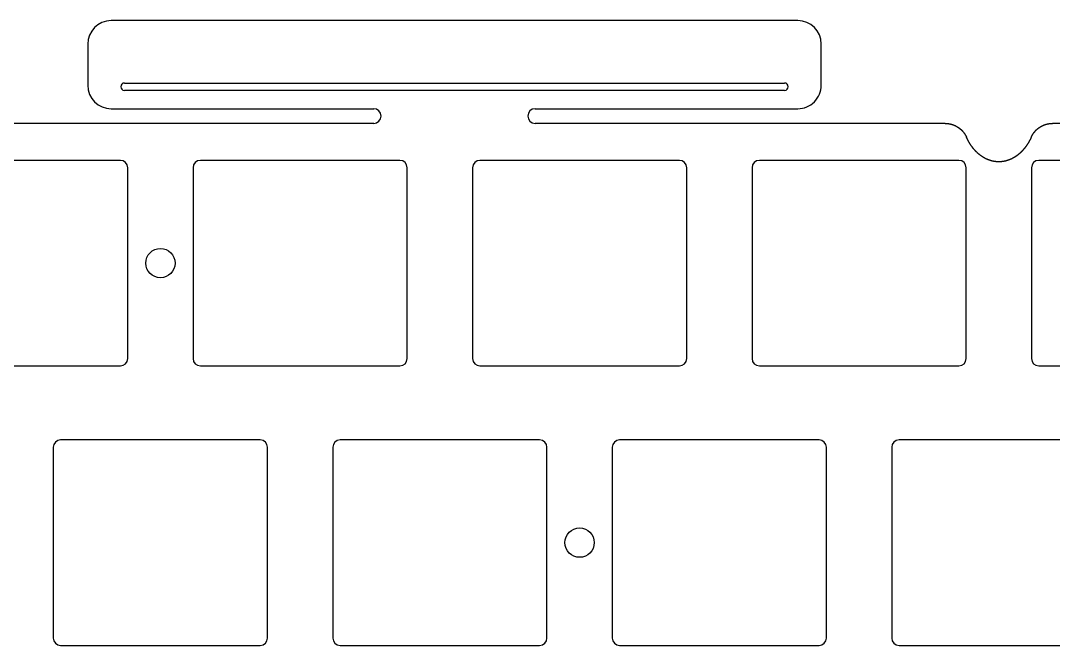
# Model space of a CAD drawing. Header units: millimetres. Extents: x -10 to 276, y -93 to 17.
# Drawn here: x 133.3 to 203.7, y -26.1 to 16.5 of the extents above; entities that cross this region are included whole.
import ezdxf

# ---------------------------------------------------------------- set-up
doc = ezdxf.new("R2010")
doc.units = ezdxf.units.MM
doc.layers.add('BLACK', color=7, linetype='CONTINUOUS')

msp = doc.modelspace()

# ---------------------------------------------------------------- linework, layer by layer
at = {"layer": 'BLACK', "linetype": 'Continuous'}
for p, q in [((186.3201, 16.525), (139.512303, 16.525)), ((137.920082, 14.925), (137.920082, 12.125)), ((187.920082, 12.125), (187.920082, 14.932589)), ((140.4201, 12.275), (185.4201, 12.275)), ((185.4201, 11.775), (140.4201, 11.775)), ((139.5201, 10.525), (157.4201, 10.525)), ((168.4201, 10.525), (186.320082, 10.525)), ((157.4201, 9.525), (109.2799, 9.525)), ((196.359025, 9.525), (168.4201, 9.525)), ((196.359025, 9.525), (196.370337, 9.52496)), ((196.370337, 9.52496), (196.381648, 9.52484)), ((196.381648, 9.52484), (196.392958, 9.52464)), ((196.392958, 9.52464), (196.404266, 9.52436)), ((196.404266, 9.52436), (196.415572, 9.524)), ((196.415572, 9.524), (196.426876, 9.523561)), ((196.426876, 9.523561), (196.438176, 9.523041)), ((196.438176, 9.523041), (196.449472, 9.522441)), ((196.449472, 9.522441), (196.460763, 9.521762)), ((196.460763, 9.521762), (196.47205, 9.521003)), ((196.47205, 9.521003), (196.483331, 9.520164)), ((196.483331, 9.520164), (196.494606, 9.519245)), ((196.494606, 9.519245), (196.505874, 9.518247)), ((196.505874, 9.518247), (196.517135, 9.517168)), ((196.517135, 9.517168), (196.528389, 9.516011)), ((196.528389, 9.516011), (196.539634, 9.514773)), ((196.539634, 9.514773), (196.55087, 9.513457)), ((196.55087, 9.513457), (196.562096, 9.51206)), ((196.562096, 9.51206), (196.573313, 9.510585)), ((196.573313, 9.510585), (196.584519, 9.50903)), ((196.584519, 9.50903), (196.595714, 9.507396)), ((196.595714, 9.507396), (196.606897, 9.505683)), ((196.606897, 9.505683), (196.618067, 9.503891)), ((196.618067, 9.503891), (196.629225, 9.502019)), ((196.629225, 9.502019), (196.64037, 9.500069)), ((196.64037, 9.500069), (196.6515, 9.49804)), ((196.6515, 9.49804), (196.662616, 9.495933)), ((196.662616, 9.495933), (196.673717, 9.493747)), ((196.673717, 9.493747), (196.679262, 9.492625)), ((196.679262, 9.492625), (196.684802, 9.491482)), ((196.684802, 9.491482), (196.690339, 9.490321)), ((196.690339, 9.490321), (196.695871, 9.48914)), ((196.695871, 9.48914), (196.701399, 9.487939)), ((196.701399, 9.487939), (196.706923, 9.486719)), ((196.706923, 9.486719), (196.712443, 9.485479)), ((196.712443, 9.485479), (196.717958, 9.484219)), ((196.717958, 9.484219), (196.723469, 9.482941)), ((196.723469, 9.482941), (196.728975, 9.481642)), ((196.728975, 9.481642), (196.734477, 9.480325)), ((196.734477, 9.480325), (196.739974, 9.478987)), ((196.739974, 9.478987), (196.745466, 9.477631)), ((196.745466, 9.477631), (196.750953, 9.476255)), ((196.750953, 9.476255), (196.756435, 9.474859)), ((196.756435, 9.474859), (196.761913, 9.473444)), ((196.761913, 9.473444), (196.767385, 9.47201)), ((196.767385, 9.47201), (196.772853, 9.470557)), ((196.772853, 9.470557), (196.778315, 9.469084)), ((196.778315, 9.469084), (196.783772, 9.467592)), ((196.783772, 9.467592), (196.789223, 9.46608)), ((196.789223, 9.46608), (196.79467, 9.46455)), ((196.79467, 9.46455), (196.80011, 9.463)), ((196.80011, 9.463), (196.805546, 9.461431)), ((196.805546, 9.461431), (196.810975, 9.459842)), ((196.810975, 9.459842), (196.816399, 9.458235)), ((196.816399, 9.458235), (196.821818, 9.456608)), ((196.821818, 9.456608), (196.82723, 9.454962)), ((196.82723, 9.454962), (196.832637, 9.453297)), ((196.832637, 9.453297), (196.838038, 9.451613)), ((196.838038, 9.451613), (196.843432, 9.44991)), ((196.843432, 9.44991), (196.848821, 9.448187)), ((196.848821, 9.448187), (196.854204, 9.446446)), ((196.854204, 9.446446), (196.859581, 9.444686)), ((196.859581, 9.444686), (196.86495, 9.442906)), ((196.86495, 9.442906), (196.870315, 9.441108)), ((196.870315, 9.441108), (196.875672, 9.439291)), ((196.875672, 9.439291), (196.881023, 9.437454)), ((196.881023, 9.437454), (196.886367, 9.435599)), ((196.886367, 9.435599), (196.891706, 9.433725)), ((196.891706, 9.433725), (196.897037, 9.431832)), ((196.897037, 9.431832), (196.902362, 9.42992)), ((196.902362, 9.42992), (196.907679, 9.42799)), ((196.907679, 9.42799), (196.912991, 9.42604)), ((196.912991, 9.42604), (196.918294, 9.424072)), ((196.918294, 9.424072), (196.923592, 9.422085)), ((196.923592, 9.422085), (196.928881, 9.42008)), ((196.928881, 9.42008), (196.934165, 9.418055)), ((196.934165, 9.418055), (196.93944, 9.416013)), ((196.93944, 9.416013), (196.944709, 9.413951)), ((196.944709, 9.413951), (196.94997, 9.411871)), ((196.94997, 9.411871), (196.955224, 9.409772)), ((196.955224, 9.409772), (196.960471, 9.407654)), ((196.960471, 9.407654), (196.96571, 9.405518)), ((196.96571, 9.405518), (196.966466, 9.405208)), ((196.966466, 9.405208), (196.976916, 9.400876)), ((196.976916, 9.400876), (196.987334, 9.396471)), ((196.987334, 9.396471), (196.997722, 9.391992)), ((196.997722, 9.391992), (197.008077, 9.38744)), ((197.008077, 9.38744), (197.0184, 9.382815)), ((197.0184, 9.382815), (197.02869, 9.378117)), ((197.02869, 9.378117), (197.038947, 9.373346)), ((197.038947, 9.373346), (197.04917, 9.368503)), ((197.04917, 9.368503), (197.059358, 9.363587)), ((197.059358, 9.363587), (197.069511, 9.3586)), ((197.069511, 9.3586), (197.079629, 9.353541)), ((197.079629, 9.353541), (197.089711, 9.34841)), ((197.089711, 9.34841), (197.099757, 9.343209)), ((197.099757, 9.343209), (197.109766, 9.337936)), ((197.109766, 9.337936), (197.119737, 9.332592)), ((197.119737, 9.332592), (197.12967, 9.327179)), ((197.12967, 9.327179), (197.139565, 9.321695)), ((197.139565, 9.321695), (197.149421, 9.316141)), ((197.149421, 9.316141), (197.159238, 9.310517)), ((197.159238, 9.310517), (197.169014, 9.304824)), ((197.169014, 9.304824), (197.178751, 9.299063)), ((197.178751, 9.299063), (197.188446, 9.293232)), ((197.188446, 9.293232), (197.1981, 9.287333)), ((197.1981, 9.287333), (197.207712, 9.281366)), ((197.207712, 9.281366), (197.217282, 9.275331)), ((197.217282, 9.275331), (197.226809, 9.269228)), ((197.226809, 9.269228), (197.236292, 9.263058)), ((197.236292, 9.263058), (197.245732, 9.256821)), ((197.245732, 9.256821), (197.250436, 9.253678)), ((197.250436, 9.253678), (197.255128, 9.250518)), ((197.255128, 9.250518), (197.259809, 9.247341)), ((197.259809, 9.247341), (197.264479, 9.244148)), ((197.264479, 9.244148), (197.269137, 9.240939)), ((197.269137, 9.240939), (197.273784, 9.237712)), ((197.273784, 9.237712), (197.27842, 9.23447)), ((197.27842, 9.23447), (197.283044, 9.231211)), ((197.283044, 9.231211), (197.287656, 9.227936)), ((197.287656, 9.227936), (197.292258, 9.224644)), ((197.292258, 9.224644), (197.296847, 9.221337)), ((197.296847, 9.221337), (197.301425, 9.218012)), ((197.301425, 9.218012), (197.30599, 9.214672)), ((197.30599, 9.214672), (197.310545, 9.211316)), ((197.310545, 9.211316), (197.315087, 9.207944)), ((197.315087, 9.207944), (197.319617, 9.204555)), ((197.319617, 9.204555), (197.324135, 9.201151)), ((197.324135, 9.201151), (197.328641, 9.19773)), ((197.328641, 9.19773), (197.333135, 9.194294)), ((197.333135, 9.194294), (197.337617, 9.190842)), ((197.337617, 9.190842), (197.342087, 9.187374)), ((197.342087, 9.187374), (197.346544, 9.18389)), ((197.346544, 9.18389), (197.350989, 9.180391)), ((197.350989, 9.180391), (197.355422, 9.176876)), ((197.355422, 9.176876), (197.359842, 9.173345)), ((197.359842, 9.173345), (197.36425, 9.169798)), ((197.36425, 9.169798), (197.368645, 9.166236)), ((197.368645, 9.166236), (197.373027, 9.162659)), ((197.373027, 9.162659), (197.377397, 9.159066)), ((197.377397, 9.159066), (197.381754, 9.155457)), ((197.381754, 9.155457), (197.386098, 9.151833)), ((197.386098, 9.151833), (197.39043, 9.148194)), ((202.659776, 9.148368), (202.668451, 9.155628)), ((202.668451, 9.155628), (202.677178, 9.162827)), ((202.677178, 9.162827), (202.685955, 9.169963)), ((202.685955, 9.169963), (202.694782, 9.177038)), ((202.694782, 9.177038), (202.703659, 9.18405)), ((202.703659, 9.18405), (202.712586, 9.190999)), ((202.712586, 9.190999), (202.721561, 9.197885)), ((202.721561, 9.197885), (202.730585, 9.204707)), ((202.730585, 9.204707), (202.739658, 9.211466)), ((202.739658, 9.211466), (202.748778, 9.21816)), ((202.748778, 9.21816), (202.757945, 9.22479)), ((202.757945, 9.22479), (202.767159, 9.231354)), ((202.767159, 9.231354), (202.776419, 9.237854)), ((202.776419, 9.237854), (202.785725, 9.244288)), ((202.785725, 9.244288), (202.795076, 9.250656)), ((202.795076, 9.250656), (202.804472, 9.256957)), ((202.804472, 9.256957), (202.813913, 9.263193)), ((202.813913, 9.263193), (202.823397, 9.269361)), ((202.823397, 9.269361), (202.832925, 9.275462)), ((202.832925, 9.275462), (202.842496, 9.281496)), ((202.842496, 9.281496), (202.847297, 9.284487)), ((202.847297, 9.284487), (202.852109, 9.287462)), ((202.852109, 9.287462), (202.856932, 9.290419)), ((202.856932, 9.290419), (202.861765, 9.29336)), ((202.861765, 9.29336), (202.866608, 9.296283)), ((202.866608, 9.296283), (202.871462, 9.299189)), ((202.871462, 9.299189), (202.876325, 9.302078)), ((202.876325, 9.302078), (202.881199, 9.30495)), ((202.881199, 9.30495), (202.886084, 9.307804)), ((202.886084, 9.307804), (202.890978, 9.310642)), ((202.890978, 9.310642), (202.895882, 9.313461)), ((202.895882, 9.313461), (202.900796, 9.316264)), ((202.900796, 9.316264), (202.90572, 9.319049)), ((202.90572, 9.319049), (202.910654, 9.321817)), ((202.910654, 9.321817), (202.915598, 9.324567)), ((202.915598, 9.324567), (202.920551, 9.3273)), ((202.920551, 9.3273), (202.925514, 9.330015)), ((202.925514, 9.330015), (202.930487, 9.332713)), ((202.930487, 9.332713), (202.935469, 9.335393)), ((202.935469, 9.335393), (202.940461, 9.338056)), ((202.940461, 9.338056), (202.945461, 9.3407)), ((202.945461, 9.3407), (202.950472, 9.343328)), ((202.950472, 9.343328), (202.955491, 9.345937)), ((202.955491, 9.345937), (202.96052, 9.348529)), ((202.96052, 9.348529), (202.965558, 9.351102)), ((202.965558, 9.351102), (202.970605, 9.353659)), ((202.970605, 9.353659), (202.97566, 9.356197)), ((202.97566, 9.356197), (202.980726, 9.358717)), ((202.980726, 9.358717), (202.985799, 9.361219)), ((202.985799, 9.361219), (202.990882, 9.363704)), ((202.990882, 9.363704), (202.995973, 9.36617)), ((202.995973, 9.36617), (203.001073, 9.368619)), ((203.001073, 9.368619), (203.006182, 9.371049)), ((203.006182, 9.371049), (203.011299, 9.373461)), ((203.011299, 9.373461), (203.016425, 9.375855)), ((203.016425, 9.375855), (203.021559, 9.378231)), ((203.021559, 9.378231), (203.026702, 9.380589)), ((203.026702, 9.380589), (203.031853, 9.382929)), ((203.031853, 9.382929), (203.037012, 9.38525)), ((203.037012, 9.38525), (203.042179, 9.387554)), ((203.042179, 9.387554), (203.047354, 9.389838)), ((203.047354, 9.389838), (203.052538, 9.392105)), ((203.052538, 9.392105), (203.057729, 9.394353)), ((203.057729, 9.394353), (203.062929, 9.396583)), ((203.062929, 9.396583), (203.068136, 9.398795)), ((203.068136, 9.398795), (203.073352, 9.400988)), ((203.073352, 9.400988), (203.078574, 9.403162)), ((203.078574, 9.403162), (203.083805, 9.405319)), ((203.083805, 9.405319), (203.089043, 9.407456)), ((203.089043, 9.407456), (203.094289, 9.409576)), ((203.094289, 9.409576), (203.099542, 9.411676)), ((203.099542, 9.411676), (203.104803, 9.413758)), ((203.104803, 9.413758), (203.11007, 9.415822)), ((203.11007, 9.415822), (203.115346, 9.417866)), ((203.115346, 9.417866), (203.116108, 9.41816)), ((203.116108, 9.41816), (203.126679, 9.422187)), ((203.126679, 9.422187), (203.137278, 9.426139)), ((203.137278, 9.426139), (203.147904, 9.430016)), ((203.147904, 9.430016), (203.158558, 9.433818)), ((203.158558, 9.433818), (203.169239, 9.437544)), ((203.169239, 9.437544), (203.179945, 9.441195)), ((203.179945, 9.441195), (203.190678, 9.44477)), ((203.190678, 9.44477), (203.201435, 9.448269)), ((203.201435, 9.448269), (203.212217, 9.451692)), ((203.212217, 9.451692), (203.223023, 9.455039)), ((203.223023, 9.455039), (203.233852, 9.458309)), ((203.233852, 9.458309), (203.244704, 9.461503)), ((203.244704, 9.461503), (203.255579, 9.46462)), ((203.255579, 9.46462), (203.266476, 9.46766)), ((203.266476, 9.46766), (203.277394, 9.470623)), ((203.277394, 9.470623), (203.288332, 9.473508)), ((203.288332, 9.473508), (203.299291, 9.476316)), ((203.299291, 9.476316), (203.31027, 9.479047)), ((203.31027, 9.479047), (203.321268, 9.4817)), ((203.321268, 9.4817), (203.332284, 9.484275)), ((203.332284, 9.484275), (203.343318, 9.486773)), ((203.343318, 9.486773), (203.35437, 9.489192)), ((203.35437, 9.489192), (203.365439, 9.491533)), ((203.365439, 9.491533), (203.376524, 9.493795)), ((203.376524, 9.493795), (203.387625, 9.49598)), ((203.387625, 9.49598), (203.398741, 9.498085)), ((203.398741, 9.498085), (203.404305, 9.499109)), ((203.404305, 9.499109), (203.409872, 9.500113)), ((203.409872, 9.500113), (203.415443, 9.501097)), ((203.415443, 9.501097), (203.421017, 9.502061)), ((203.421017, 9.502061), (203.426595, 9.503006)), ((203.426595, 9.503006), (203.432176, 9.503931)), ((203.432176, 9.503931), (203.43776, 9.504836)), ((203.43776, 9.504836), (203.443347, 9.505721)), ((203.443347, 9.505721), (203.448938, 9.506587)), ((203.448938, 9.506587), (203.454531, 9.507433)), ((203.454531, 9.507433), (203.460128, 9.508259)), ((203.460128, 9.508259), (203.465727, 9.509065)), ((203.465727, 9.509065), (203.471329, 9.509852)), ((203.471329, 9.509852), (203.476934, 9.510618)), ((203.476934, 9.510618), (203.482542, 9.511365)), ((203.482542, 9.511365), (203.488152, 9.512092)), ((203.488152, 9.512092), (203.493765, 9.512799)), ((203.493765, 9.512799), (203.49938, 9.513487)), ((203.49938, 9.513487), (203.504998, 9.514154)), ((203.504998, 9.514154), (203.510618, 9.514802)), ((203.510618, 9.514802), (203.51624, 9.51543)), ((203.51624, 9.51543), (203.521865, 9.516038)), ((203.521865, 9.516038), (203.527491, 9.516626)), ((203.527491, 9.516626), (203.53312, 9.517194)), ((203.53312, 9.517194), (203.538751, 9.517742)), ((203.538751, 9.517742), (203.544383, 9.51827)), ((203.544383, 9.51827), (203.550018, 9.518779)), ((203.550018, 9.518779), (203.555654, 9.519267)), ((203.555654, 9.519267), (203.561292, 9.519736)), ((203.561292, 9.519736), (203.566931, 9.520184)), ((203.566931, 9.520184), (203.572572, 9.520613)), ((203.572572, 9.520613), (203.578215, 9.521022)), ((203.578215, 9.521022), (203.583859, 9.52141)), ((203.583859, 9.52141), (203.589504, 9.521779)), ((203.589504, 9.521779), (203.59515, 9.522128)), ((203.59515, 9.522128), (203.600798, 9.522457)), ((203.600798, 9.522457), (203.606447, 9.522766)), ((203.606447, 9.522766), (203.612097, 9.523055)), ((203.612097, 9.523055), (203.617748, 9.523323)), ((203.617748, 9.523323), (203.6234, 9.523572)), ((203.6234, 9.523572), (203.629053, 9.523801)), ((203.629053, 9.523801), (203.634707, 9.52401)), ((203.634707, 9.52401), (203.640361, 9.524199)), ((203.640361, 9.524199), (203.646016, 9.524368)), ((203.646016, 9.524368), (203.651671, 9.524517)), ((203.651671, 9.524517), (203.657328, 9.524646)), ((203.657328, 9.524646), (203.662984, 9.524755)), ((203.662984, 9.524755), (203.668641, 9.524844)), ((203.668641, 9.524844), (203.674298, 9.524913)), ((203.674298, 9.524913), (203.679956, 9.524962)), ((203.679956, 9.524962), (203.690975, 9.525)), ((231.6299, 9.525), (203.690975, 9.525)), ((197.39043, 9.148194), (197.394748, 9.14454)), ((197.394748, 9.14454), (197.399054, 9.14087)), ((197.399054, 9.14087), (197.403346, 9.137185)), ((197.403346, 9.137185), (197.407626, 9.133485)), ((197.407626, 9.133485), (197.411892, 9.12977)), ((197.411892, 9.12977), (197.416146, 9.126039)), ((197.416146, 9.126039), (197.420386, 9.122294)), ((197.420386, 9.122294), (197.424613, 9.118534)), ((197.424613, 9.118534), (197.428826, 9.114759)), ((197.428826, 9.114759), (197.433026, 9.110968)), ((197.433026, 9.110968), (197.437213, 9.107164)), ((197.437213, 9.107164), (197.441387, 9.103344)), ((197.441387, 9.103344), (197.445546, 9.099509)), ((197.445546, 9.099509), (197.449692, 9.09566)), ((197.449692, 9.09566), (197.453825, 9.091796)), ((197.453825, 9.091796), (197.457944, 9.087918)), ((197.457944, 9.087918), (197.462049, 9.084025)), ((197.462049, 9.084025), (197.46614, 9.080117)), ((197.46614, 9.080117), (197.470218, 9.076195)), ((197.470218, 9.076195), (197.474282, 9.072259)), ((197.474282, 9.072259), (197.478331, 9.068308)), ((197.478331, 9.068308), (197.482367, 9.064343)), ((197.482367, 9.064343), (197.482948, 9.06377)), ((197.482948, 9.06377), (197.490971, 9.055796)), ((197.490971, 9.055796), (197.498937, 9.047765)), ((197.498937, 9.047765), (197.506846, 9.039678)), ((197.506846, 9.039678), (197.514698, 9.031535)), ((197.514698, 9.031535), (197.522493, 9.023337)), ((197.522493, 9.023337), (197.530229, 9.015083)), ((197.530229, 9.015083), (197.537906, 9.006776)), ((197.537906, 9.006776), (197.545525, 8.998414)), ((197.545525, 8.998414), (197.553084, 8.989999)), ((197.553084, 8.989999), (197.560584, 8.98153)), ((197.560584, 8.98153), (197.568024, 8.973008)), ((197.568024, 8.973008), (197.575404, 8.964434)), ((197.575404, 8.964434), (197.582722, 8.955808)), ((197.582722, 8.955808), (197.58998, 8.94713)), ((197.58998, 8.94713), (197.597176, 8.938401)), ((197.597176, 8.938401), (197.60431, 8.929621)), ((197.60431, 8.929621), (197.611383, 8.920791)), ((197.611383, 8.920791), (197.618392, 8.911911)), ((197.618392, 8.911911), (197.625339, 8.902982)), ((197.625339, 8.902982), (197.632222, 8.894003)), ((197.632222, 8.894003), (197.639042, 8.884977)), ((197.639042, 8.884977), (197.645798, 8.875902)), ((197.645798, 8.875902), (197.65249, 8.866779)), ((197.65249, 8.866779), (197.659117, 8.857609)), ((197.659117, 8.857609), (197.665679, 8.848393)), ((197.665679, 8.848393), (197.672176, 8.83913)), ((197.672176, 8.83913), (197.675399, 8.834482)), ((197.675399, 8.834482), (197.678607, 8.829822)), ((197.678607, 8.829822), (197.681798, 8.825151)), ((197.681798, 8.825151), (197.684972, 8.820468)), ((197.684972, 8.820468), (197.68813, 8.815775)), ((197.68813, 8.815775), (197.691271, 8.81107)), ((197.691271, 8.81107), (197.694395, 8.806354)), ((197.694395, 8.806354), (197.697503, 8.801627)), ((197.697503, 8.801627), (197.700594, 8.796889)), ((197.700594, 8.796889), (197.703669, 8.79214)), ((197.703669, 8.79214), (197.706726, 8.78738)), ((197.706726, 8.78738), (197.709767, 8.78261)), ((197.709767, 8.78261), (197.712791, 8.777829)), ((197.712791, 8.777829), (197.715798, 8.773037)), ((197.715798, 8.773037), (197.718788, 8.768234)), ((197.718788, 8.768234), (197.721761, 8.763421)), ((197.721761, 8.763421), (197.724716, 8.758598)), ((197.724716, 8.758598), (197.727655, 8.753764)), ((197.727655, 8.753764), (197.730577, 8.74892)), ((197.730577, 8.74892), (197.733482, 8.744065)), ((197.733482, 8.744065), (197.736369, 8.7392)), ((197.736369, 8.7392), (197.739239, 8.734325)), ((197.739239, 8.734325), (197.742092, 8.72944)), ((197.742092, 8.72944), (197.744928, 8.724545)), ((197.744928, 8.724545), (197.747746, 8.71964)), ((197.747746, 8.71964), (197.750547, 8.714724)), ((197.750547, 8.714724), (197.753331, 8.709799)), ((197.753331, 8.709799), (197.756097, 8.704864)), ((197.756097, 8.704864), (197.758846, 8.69992)), ((197.758846, 8.69992), (197.761577, 8.694965)), ((197.761577, 8.694965), (197.764291, 8.690002)), ((197.764291, 8.690002), (197.766987, 8.685028)), ((197.766987, 8.685028), (197.769665, 8.680045)), ((197.769665, 8.680045), (197.772326, 8.675052)), ((197.772326, 8.675052), (197.774969, 8.670051)), ((197.774969, 8.670051), (197.777595, 8.665039)), ((197.777595, 8.665039), (197.780203, 8.660019)), ((197.780203, 8.660019), (197.782793, 8.654989)), ((197.782793, 8.654989), (197.785365, 8.649951)), ((197.785365, 8.649951), (197.78792, 8.644903)), ((197.78792, 8.644903), (197.790456, 8.639846)), ((197.790456, 8.639846), (197.792975, 8.63478)), ((197.792975, 8.63478), (197.795475, 8.629705)), ((197.795475, 8.629705), (197.797958, 8.624621)), ((197.797958, 8.624621), (197.800423, 8.619529)), ((197.800423, 8.619529), (197.80287, 8.614428)), ((197.80287, 8.614428), (197.805298, 8.609319)), ((197.805298, 8.609319), (197.807709, 8.6042)), ((197.807709, 8.6042), (197.810102, 8.599074)), ((197.810102, 8.599074), (197.812476, 8.593938)), ((197.812476, 8.593938), (197.817049, 8.583912)), ((197.820651, 8.575965), (197.817049, 8.583912)), ((197.828038, 8.559811), (197.820651, 8.575965)), ((197.835483, 8.543723), (197.828038, 8.559811)), ((197.842984, 8.527702), (197.835483, 8.543723)), ((197.850542, 8.511747), (197.842984, 8.527702)), ((197.858157, 8.49586), (197.850542, 8.511747)), ((197.865827, 8.480042), (197.858157, 8.49586)), ((197.873553, 8.464292), (197.865827, 8.480042)), ((197.881334, 8.44861), (197.873553, 8.464292)), ((197.889169, 8.432999), (197.881334, 8.44861)), ((202.16851, 8.448301), (202.164593, 8.440476)), ((202.172412, 8.456139), (202.16851, 8.448301)), ((202.176302, 8.463999), (202.172412, 8.456139)), ((202.180176, 8.471873), (202.176302, 8.463999)), ((202.184038, 8.479767), (202.180176, 8.471873)), ((202.187884, 8.487675), (202.184038, 8.479767)), ((202.191718, 8.495603), (202.187884, 8.487675)), ((202.195537, 8.503545), (202.191718, 8.495603)), ((202.199343, 8.511508), (202.195537, 8.503545)), ((202.203133, 8.519484), (202.199343, 8.511508)), ((202.206911, 8.52748), (202.203133, 8.519484)), ((202.210673, 8.53549), (202.206911, 8.52748)), ((202.214423, 8.54352), (202.210673, 8.53549)), ((202.218157, 8.551564), (202.214423, 8.54352)), ((202.221878, 8.559628), (202.218157, 8.551564)), ((202.225583, 8.567705), (202.221878, 8.559628)), ((202.229275, 8.575802), (202.225583, 8.567705)), ((202.232951, 8.583912), (202.229275, 8.575802)), ((202.232951, 8.583912), (202.237646, 8.594203)), ((202.237646, 8.594203), (202.242413, 8.604461)), ((202.242413, 8.604461), (202.247253, 8.614685)), ((202.247253, 8.614685), (202.252165, 8.624875)), ((202.252165, 8.624875), (202.257149, 8.63503)), ((202.257149, 8.63503), (202.262204, 8.645149)), ((202.262204, 8.645149), (202.267332, 8.655232)), ((202.267332, 8.655232), (202.27253, 8.665279)), ((202.27253, 8.665279), (202.277799, 8.675288)), ((202.277799, 8.675288), (202.283139, 8.685261)), ((202.283139, 8.685261), (202.288549, 8.695195)), ((202.288549, 8.695195), (202.29403, 8.705091)), ((202.29403, 8.705091), (202.29958, 8.714949)), ((202.29958, 8.714949), (202.3052, 8.724766)), ((202.3052, 8.724766), (202.310889, 8.734544)), ((202.310889, 8.734544), (202.316648, 8.744282)), ((202.316648, 8.744282), (202.322475, 8.753979)), ((202.322475, 8.753979), (202.32837, 8.763634)), ((202.32837, 8.763634), (202.334334, 8.773248)), ((202.334334, 8.773248), (202.340366, 8.782819)), ((202.340366, 8.782819), (202.346465, 8.792347)), ((202.346465, 8.792347), (202.352632, 8.801832)), ((202.352632, 8.801832), (202.358865, 8.811274)), ((202.358865, 8.811274), (202.365165, 8.820671)), ((202.365165, 8.820671), (202.371532, 8.830024)), ((202.371532, 8.830024), (202.377964, 8.839331)), ((202.377964, 8.839331), (202.384463, 8.848593)), ((202.384463, 8.848593), (202.391026, 8.857808)), ((202.391026, 8.857808), (202.394332, 8.862398)), ((202.394332, 8.862398), (202.397655, 8.866977)), ((202.397655, 8.866977), (202.400993, 8.871544)), ((202.400993, 8.871544), (202.404348, 8.876099)), ((202.404348, 8.876099), (202.407719, 8.880642)), ((202.407719, 8.880642), (202.411106, 8.885173)), ((202.411106, 8.885173), (202.414509, 8.889693)), ((202.414509, 8.889693), (202.417928, 8.8942)), ((202.417928, 8.8942), (202.421362, 8.898695)), ((202.421362, 8.898695), (202.424813, 8.903178)), ((202.424813, 8.903178), (202.42828, 8.907649)), ((202.42828, 8.907649), (202.431762, 8.912107)), ((202.431762, 8.912107), (202.43526, 8.916553)), ((202.43526, 8.916553), (202.438774, 8.920987)), ((202.438774, 8.920987), (202.442303, 8.925408)), ((202.442303, 8.925408), (202.445848, 8.929817)), ((202.445848, 8.929817), (202.449409, 8.934213)), ((202.449409, 8.934213), (202.452985, 8.938597)), ((202.452985, 8.938597), (202.456576, 8.942968)), ((202.456576, 8.942968), (202.460183, 8.947326)), ((202.460183, 8.947326), (202.463806, 8.951671)), ((202.463806, 8.951671), (202.467443, 8.956004)), ((202.467443, 8.956004), (202.471096, 8.960324)), ((202.471096, 8.960324), (202.474765, 8.964631)), ((202.474765, 8.964631), (202.478448, 8.968924)), ((202.478448, 8.968924), (202.482147, 8.973205)), ((202.482147, 8.973205), (202.485861, 8.977473)), ((202.485861, 8.977473), (202.48959, 8.981727)), ((202.48959, 8.981727), (202.493333, 8.985969)), ((202.493333, 8.985969), (202.497093, 8.990197)), ((202.497093, 8.990197), (202.500866, 8.994411)), ((202.500866, 8.994411), (202.504655, 8.998613)), ((202.504655, 8.998613), (202.508458, 9.002801)), ((202.508458, 9.002801), (202.512277, 9.006975)), ((202.512277, 9.006975), (202.51611, 9.011136)), ((202.51611, 9.011136), (202.519958, 9.015284)), ((202.519958, 9.015284), (202.52382, 9.019417)), ((202.52382, 9.019417), (202.527697, 9.023537)), ((202.527697, 9.023537), (202.531588, 9.027644)), ((202.531588, 9.027644), (202.535495, 9.031736)), ((202.535495, 9.031736), (202.539415, 9.035815)), ((202.539415, 9.035815), (202.54335, 9.03988)), ((202.54335, 9.03988), (202.547299, 9.043931)), ((202.547299, 9.043931), (202.551263, 9.047968)), ((202.551263, 9.047968), (202.555241, 9.051991)), ((202.555241, 9.051991), (202.559233, 9.056)), ((202.559233, 9.056), (202.563239, 9.059994)), ((202.563239, 9.059994), (202.56726, 9.063975)), ((202.56726, 9.063975), (202.571294, 9.067941)), ((202.571294, 9.067941), (202.575343, 9.071894)), ((202.575343, 9.071894), (202.579405, 9.075831)), ((202.579405, 9.075831), (202.583481, 9.079755)), ((202.583481, 9.079755), (202.587571, 9.083664)), ((202.587571, 9.083664), (202.591676, 9.087558)), ((202.591676, 9.087558), (202.592269, 9.088119)), ((202.592269, 9.088119), (202.60052, 9.095858)), ((202.60052, 9.095858), (202.608825, 9.103538)), ((202.608825, 9.103538), (202.617184, 9.111159)), ((202.617184, 9.111159), (202.625597, 9.118721)), ((202.625597, 9.118721), (202.634063, 9.126223)), ((202.634063, 9.126223), (202.642582, 9.133665)), ((202.642582, 9.133665), (202.651153, 9.141047)), ((202.651153, 9.141047), (202.659776, 9.148368)), ((197.897058, 8.417457), (197.889169, 8.432999)), ((197.905001, 8.401985), (197.897058, 8.417457)), ((197.912998, 8.386584), (197.905001, 8.401985)), ((197.921047, 8.371255), (197.912998, 8.386584)), ((197.929149, 8.355996), (197.921047, 8.371255)), ((197.937303, 8.34081), (197.929149, 8.355996)), ((197.945509, 8.325695), (197.937303, 8.34081)), ((197.953766, 8.310653), (197.945509, 8.325695)), ((197.962074, 8.295684), (197.953766, 8.310653)), ((197.970433, 8.280788), (197.962074, 8.295684)), ((197.978842, 8.265965), (197.970433, 8.280788)), ((197.987301, 8.251216), (197.978842, 8.265965)), ((197.995809, 8.236542), (197.987301, 8.251216)), ((198.004367, 8.221941), (197.995809, 8.236542)), ((198.012973, 8.207415), (198.004367, 8.221941)), ((198.021628, 8.192963), (198.012973, 8.207415)), ((198.03033, 8.178586), (198.021628, 8.192963)), ((198.039081, 8.164285), (198.03033, 8.178586)), ((198.047878, 8.150059), (198.039081, 8.164285)), ((198.056723, 8.135909), (198.047878, 8.150059)), ((198.065614, 8.121834), (198.056723, 8.135909)), ((198.074552, 8.107836), (198.065614, 8.121834)), ((198.083535, 8.093913), (198.074552, 8.107836)), ((198.092565, 8.080067), (198.083535, 8.093913)), ((198.101639, 8.066298), (198.092565, 8.080067)), ((198.110759, 8.052605), (198.101639, 8.066298)), ((198.119923, 8.038989), (198.110759, 8.052605)), ((198.129131, 8.025449), (198.119923, 8.038989)), ((198.138384, 8.011987), (198.129131, 8.025449)), ((198.14768, 7.998602), (198.138384, 8.011987)), ((198.15702, 7.985294), (198.14768, 7.998602)), ((198.166402, 7.972063), (198.15702, 7.985294)), ((198.175828, 7.95891), (198.166402, 7.972063)), ((198.185296, 7.945834), (198.175828, 7.95891)), ((198.194807, 7.932836), (198.185296, 7.945834)), ((198.204359, 7.919916), (198.194807, 7.932836)), ((198.213953, 7.907073), (198.204359, 7.919916)), ((198.223589, 7.894308), (198.213953, 7.907073)), ((198.233265, 7.881621), (198.223589, 7.894308)), ((198.242983, 7.869012), (198.233265, 7.881621)), ((198.252741, 7.856481), (198.242983, 7.869012)), ((198.262539, 7.844027), (198.252741, 7.856481)), ((198.272378, 7.831652), (198.262539, 7.844027)), ((198.282257, 7.819355), (198.272378, 7.831652)), ((198.292175, 7.807135), (198.282257, 7.819355)), ((198.302132, 7.794994), (198.292175, 7.807135)), ((198.309579, 7.785996), (198.302132, 7.794994)), ((198.319588, 7.77401), (198.309579, 7.785996)), ((198.329635, 7.762104), (198.319588, 7.77401)), ((198.339719, 7.750278), (198.329635, 7.762104)), ((198.349839, 7.738533), (198.339719, 7.750278)), ((201.705679, 7.744853), (201.700614, 7.738987)), ((201.710737, 7.750742), (201.705679, 7.744853)), ((201.715784, 7.756648), (201.710737, 7.750742)), ((201.720824, 7.762578), (201.715784, 7.756648)), ((201.725853, 7.768525), (201.720824, 7.762578)), ((201.730875, 7.774495), (201.725853, 7.768525)), ((201.735886, 7.780483), (201.730875, 7.774495)), ((201.740889, 7.786493), (201.735886, 7.780483)), ((201.745882, 7.792522), (201.740889, 7.786493)), ((201.750867, 7.798573), (201.745882, 7.792522)), ((201.755841, 7.804642), (201.750867, 7.798573)), ((201.760808, 7.810733), (201.755841, 7.804642)), ((201.765763, 7.816843), (201.760808, 7.810733)), ((201.770711, 7.822975), (201.765763, 7.816843)), ((201.775647, 7.829124), (201.770711, 7.822975)), ((201.780576, 7.835297), (201.775647, 7.829124)), ((201.785494, 7.841487), (201.780576, 7.835297)), ((201.790403, 7.847699), (201.785494, 7.841487)), ((201.795302, 7.85393), (201.790403, 7.847699)), ((201.800192, 7.860183), (201.795302, 7.85393)), ((201.805072, 7.866454), (201.800192, 7.860183)), ((201.809943, 7.872747), (201.805072, 7.866454)), ((201.814802, 7.879058), (201.809943, 7.872747)), ((201.819654, 7.885391), (201.814802, 7.879058)), ((201.824494, 7.891742), (201.819654, 7.885391)), ((201.829326, 7.898116), (201.824494, 7.891742)), ((201.834146, 7.904507), (201.829326, 7.898116)), ((201.838958, 7.910921), (201.834146, 7.904507)), ((201.843758, 7.917352), (201.838958, 7.910921)), ((201.84855, 7.923806), (201.843758, 7.917352)), ((201.85333, 7.930277), (201.84855, 7.923806)), ((201.858101, 7.93677), (201.85333, 7.930277)), ((201.862861, 7.943282), (201.858101, 7.93677)), ((201.867612, 7.949815), (201.862861, 7.943282)), ((201.872351, 7.956366), (201.867612, 7.949815)), ((201.877082, 7.96294), (201.872351, 7.956366)), ((201.881801, 7.969531), (201.877082, 7.96294)), ((201.88651, 7.976144), (201.881801, 7.969531)), ((201.891208, 7.982774), (201.88651, 7.976144)), ((201.895897, 7.989427), (201.891208, 7.982774)), ((201.900574, 7.996098), (201.895897, 7.989427)), ((201.905242, 8.00279), (201.900574, 7.996098)), ((201.909897, 8.0095), (201.905242, 8.00279)), ((201.914544, 8.016232), (201.909897, 8.0095)), ((201.919178, 8.022982), (201.914544, 8.016232)), ((201.923803, 8.029753), (201.919178, 8.022982)), ((201.928416, 8.036543), (201.923803, 8.029753)), ((201.93302, 8.043354), (201.928416, 8.036543)), ((201.937611, 8.050182), (201.93302, 8.043354)), ((201.942192, 8.057032), (201.937611, 8.050182)), ((201.946762, 8.0639), (201.942192, 8.057032)), ((201.951322, 8.07079), (201.946762, 8.0639)), ((201.955869, 8.077697), (201.951322, 8.07079)), ((201.960407, 8.084626), (201.955869, 8.077697)), ((201.964932, 8.091572), (201.960407, 8.084626)), ((201.969447, 8.09854), (201.964932, 8.091572)), ((201.97395, 8.105526), (201.969447, 8.09854)), ((201.978443, 8.112533), (201.97395, 8.105526)), ((201.982923, 8.119557), (201.978443, 8.112533)), ((201.987394, 8.126603), (201.982923, 8.119557)), ((201.991851, 8.133667), (201.987394, 8.126603)), ((201.996299, 8.140752), (201.991851, 8.133667)), ((202.000734, 8.147854), (201.996299, 8.140752)), ((202.005158, 8.154978), (202.000734, 8.147854)), ((202.00957, 8.162119), (202.005158, 8.154978)), ((202.014845, 8.170708), (202.00957, 8.162119)), ((202.019227, 8.177884), (202.014845, 8.170708)), ((202.023594, 8.185075), (202.019227, 8.177884)), ((202.027951, 8.192288), (202.023594, 8.185075)), ((202.032294, 8.199516), (202.027951, 8.192288)), ((202.036627, 8.206767), (202.032294, 8.199516)), ((202.040945, 8.214032), (202.036627, 8.206767)), ((202.045254, 8.221319), (202.040945, 8.214032)), ((202.049547, 8.228621), (202.045254, 8.221319)), ((202.053831, 8.235945), (202.049547, 8.228621)), ((202.058099, 8.243284), (202.053831, 8.235945)), ((202.062358, 8.250645), (202.058099, 8.243284)), ((202.066601, 8.25802), (202.062358, 8.250645)), ((202.070835, 8.265418), (202.066601, 8.25802)), ((202.075053, 8.272829), (202.070835, 8.265418)), ((202.079261, 8.280263), (202.075053, 8.272829)), ((202.083454, 8.287712), (202.079261, 8.280263)), ((202.087636, 8.295182), (202.083454, 8.287712)), ((202.091804, 8.302666), (202.087636, 8.295182)), ((202.095961, 8.310173), (202.091804, 8.302666)), ((202.100102, 8.317693), (202.095961, 8.310173)), ((202.104233, 8.325236), (202.100102, 8.317693)), ((202.108349, 8.332792), (202.104233, 8.325236)), ((202.112453, 8.340371), (202.108349, 8.332792)), ((202.116543, 8.347963), (202.112453, 8.340371)), ((202.120622, 8.355577), (202.116543, 8.347963)), ((202.124685, 8.363205), (202.120622, 8.355577)), ((202.128737, 8.370855), (202.124685, 8.363205)), ((202.132774, 8.378518), (202.128737, 8.370855)), ((202.136799, 8.386203), (202.132774, 8.378518)), ((202.140809, 8.393902), (202.136799, 8.386203)), ((202.144808, 8.401622), (202.140809, 8.393902)), ((202.148791, 8.409356), (202.144808, 8.401622)), ((202.152763, 8.417112), (202.148791, 8.409356)), ((202.156719, 8.424881), (202.152763, 8.417112)), ((202.160664, 8.432671), (202.156719, 8.424881)), ((202.164593, 8.440476), (202.160664, 8.432671)), ((198.359994, 7.726868), (198.349839, 7.738533)), ((198.370185, 7.715284), (198.359994, 7.726868)), ((198.380411, 7.703781), (198.370185, 7.715284)), ((198.390672, 7.692359), (198.380411, 7.703781)), ((198.400966, 7.681019), (198.390672, 7.692359)), ((198.411294, 7.66976), (198.400966, 7.681019)), ((198.421655, 7.658582), (198.411294, 7.66976)), ((198.43205, 7.647487), (198.421655, 7.658582)), ((198.442476, 7.636473), (198.43205, 7.647487)), ((198.452935, 7.625542), (198.442476, 7.636473)), ((198.463425, 7.614693), (198.452935, 7.625542)), ((198.473947, 7.603926), (198.463425, 7.614693)), ((198.4845, 7.593241), (198.473947, 7.603926)), ((198.495083, 7.582639), (198.4845, 7.593241)), ((198.505696, 7.57212), (198.495083, 7.582639)), ((198.516339, 7.561683), (198.505696, 7.57212)), ((198.527012, 7.551329), (198.516339, 7.561683)), ((198.537713, 7.541058), (198.527012, 7.551329)), ((198.548444, 7.53087), (198.537713, 7.541058)), ((198.559203, 7.520765), (198.548444, 7.53087)), ((198.56999, 7.510742), (198.559203, 7.520765)), ((198.580805, 7.500803), (198.56999, 7.510742)), ((198.591647, 7.490946), (198.580805, 7.500803)), ((198.602517, 7.481173), (198.591647, 7.490946)), ((198.613414, 7.471482), (198.602517, 7.481173)), ((198.624337, 7.461875), (198.613414, 7.471482)), ((198.635286, 7.45235), (198.624337, 7.461875)), ((198.646262, 7.442909), (198.635286, 7.45235)), ((198.657263, 7.43355), (198.646262, 7.442909)), ((198.66829, 7.424275), (198.657263, 7.43355)), ((198.679342, 7.415082), (198.66829, 7.424275)), ((198.690419, 7.405973), (198.679342, 7.415082)), ((198.701521, 7.396946), (198.690419, 7.405973)), ((198.712647, 7.388002), (198.701521, 7.396946)), ((198.723798, 7.379141), (198.712647, 7.388002)), ((198.734972, 7.370363), (198.723798, 7.379141)), ((198.74617, 7.361667), (198.734972, 7.370363)), ((198.757392, 7.353054), (198.74617, 7.361667)), ((198.768637, 7.344524), (198.757392, 7.353054)), ((198.779905, 7.336076), (198.768637, 7.344524)), ((198.791196, 7.327711), (198.779905, 7.336076)), ((198.80251, 7.319428), (198.791196, 7.327711)), ((198.813846, 7.311228), (198.80251, 7.319428)), ((198.825205, 7.30311), (198.813846, 7.311228)), ((198.836585, 7.295074), (198.825205, 7.30311)), ((198.847988, 7.28712), (198.836585, 7.295074)), ((198.859412, 7.279248), (198.847988, 7.28712)), ((198.870858, 7.271459), (198.859412, 7.279248)), ((198.882326, 7.263751), (198.870858, 7.271459)), ((198.893814, 7.256125), (198.882326, 7.263751)), ((198.905324, 7.24858), (198.893814, 7.256125)), ((198.916855, 7.241118), (198.905324, 7.24858)), ((198.928406, 7.233736), (198.916855, 7.241118)), ((198.939978, 7.226437), (198.928406, 7.233736)), ((198.951571, 7.219218), (198.939978, 7.226437)), ((198.963184, 7.212081), (198.951571, 7.219218)), ((198.974818, 7.205025), (198.963184, 7.212081)), ((198.986471, 7.19805), (198.974818, 7.205025)), ((198.998145, 7.191156), (198.986471, 7.19805)), ((199.005918, 7.186617), (198.998145, 7.191156)), ((199.017607, 7.179868), (199.005918, 7.186617)), ((199.029314, 7.173201), (199.017607, 7.179868)), ((199.041037, 7.166617), (199.029314, 7.173201)), ((199.052778, 7.160114), (199.041037, 7.166617)), ((199.064534, 7.153694), (199.052778, 7.160114)), ((199.076307, 7.147356), (199.064534, 7.153694)), ((199.088096, 7.1411), (199.076307, 7.147356)), ((199.0999, 7.134926), (199.088096, 7.1411)), ((199.111719, 7.128834), (199.0999, 7.134926)), ((199.123554, 7.122824), (199.111719, 7.128834)), ((199.135403, 7.116896), (199.123554, 7.122824)), ((199.147267, 7.111051), (199.135403, 7.116896)), ((199.159144, 7.105287), (199.147267, 7.111051)), ((199.171036, 7.099605), (199.159144, 7.105287)), ((199.182941, 7.094005), (199.171036, 7.099605)), ((199.194859, 7.088488), (199.182941, 7.094005)), ((199.206791, 7.083052), (199.194859, 7.088488)), ((199.218735, 7.077698), (199.206791, 7.083052)), ((199.230692, 7.072425), (199.218735, 7.077698)), ((199.242662, 7.067235), (199.230692, 7.072425)), ((199.254643, 7.062126), (199.242662, 7.067235)), ((199.266637, 7.057099), (199.254643, 7.062126)), ((199.278642, 7.052154), (199.266637, 7.057099)), ((199.290658, 7.04729), (199.278642, 7.052154)), ((199.302686, 7.042508), (199.290658, 7.04729)), ((199.314725, 7.037807), (199.302686, 7.042508)), ((200.73881, 7.039169), (200.732779, 7.036835)), ((200.744834, 7.041523), (200.73881, 7.039169)), ((200.750859, 7.043899), (200.744834, 7.041523)), ((200.756877, 7.046293), (200.750859, 7.043899)), ((200.762897, 7.048709), (200.756877, 7.046293)), ((200.768909, 7.051144), (200.762897, 7.048709)), ((200.774923, 7.053602), (200.768909, 7.051144)), ((200.780929, 7.056078), (200.774923, 7.053602)), ((200.786937, 7.058576), (200.780929, 7.056078)), ((200.792937, 7.061093), (200.786937, 7.058576)), ((200.798939, 7.063632), (200.792937, 7.061093)), ((200.804933, 7.06619), (200.798939, 7.063632)), ((200.810929, 7.06877), (200.804933, 7.06619)), ((200.816917, 7.071369), (200.810929, 7.06877)), ((200.822907, 7.07399), (200.816917, 7.071369)), ((200.828889, 7.07663), (200.822907, 7.07399)), ((200.834872, 7.079292), (200.828889, 7.07663)), ((200.840848, 7.081973), (200.834872, 7.079292)), ((200.846825, 7.084676), (200.840848, 7.081973)), ((200.852794, 7.087398), (200.846825, 7.084676)), ((200.858765, 7.090142), (200.852794, 7.087398)), ((200.864727, 7.092905), (200.858765, 7.090142)), ((200.870691, 7.095691), (200.864727, 7.092905)), ((200.876647, 7.098495), (200.870691, 7.095691)), ((200.882605, 7.101321), (200.876647, 7.098495)), ((200.888554, 7.104166), (200.882605, 7.101321)), ((200.894505, 7.107034), (200.888554, 7.104166)), ((200.900447, 7.109921), (200.894505, 7.107034)), ((200.906391, 7.11283), (200.900447, 7.109921)), ((200.912326, 7.115757), (200.906391, 7.11283)), ((200.918263, 7.118708), (200.912326, 7.115757)), ((200.924191, 7.121676), (200.918263, 7.118708)), ((200.930121, 7.124668), (200.924191, 7.121676)), ((200.936042, 7.127678), (200.930121, 7.124668)), ((200.941965, 7.130711), (200.936042, 7.127678)), ((200.947879, 7.133762), (200.941965, 7.130711)), ((200.953794, 7.136836), (200.947879, 7.133762)), ((200.9597, 7.139929), (200.953794, 7.136836)), ((200.965608, 7.143045), (200.9597, 7.139929)), ((200.971507, 7.146178), (200.965608, 7.143045)), ((200.977407, 7.149335), (200.971507, 7.146178)), ((200.983298, 7.15251), (200.977407, 7.149335)), ((200.989191, 7.155709), (200.983298, 7.15251)), ((200.995074, 7.158925), (200.989191, 7.155709)), ((201.000959, 7.162165), (200.995074, 7.158925)), ((201.006834, 7.165423), (201.000959, 7.162165)), ((201.012711, 7.168704), (201.006834, 7.165423)), ((201.018579, 7.172003), (201.012711, 7.168704)), ((201.024447, 7.175326), (201.018579, 7.172003)), ((201.030306, 7.178666), (201.024447, 7.175326)), ((201.036167, 7.182031), (201.030306, 7.178666)), ((201.042018, 7.185412), (201.036167, 7.182031)), ((201.04787, 7.188818), (201.042018, 7.185412)), ((201.053712, 7.192241), (201.04787, 7.188818)), ((201.059555, 7.195688), (201.053712, 7.192241)), ((201.065389, 7.199153), (201.059555, 7.195688)), ((201.071224, 7.202642), (201.065389, 7.199153)), ((201.077049, 7.206148), (201.071224, 7.202642)), ((201.082875, 7.209678), (201.077049, 7.206148)), ((201.088691, 7.213225), (201.082875, 7.209678)), ((201.094508, 7.216797), (201.088691, 7.213225)), ((201.100315, 7.220386), (201.094508, 7.216797)), ((201.106123, 7.223999), (201.100315, 7.220386)), ((201.111921, 7.227629), (201.106123, 7.223999)), ((201.11772, 7.231284), (201.111921, 7.227629)), ((201.123508, 7.234956), (201.11772, 7.231284)), ((201.129297, 7.238652), (201.123508, 7.234956)), ((201.135076, 7.242365), (201.129297, 7.238652)), ((201.140856, 7.246102), (201.135076, 7.242365)), ((201.146625, 7.249857), (201.140856, 7.246102)), ((201.152395, 7.253636), (201.146625, 7.249857)), ((201.158154, 7.257432), (201.152395, 7.253636)), ((201.163914, 7.261253), (201.158154, 7.257432)), ((201.169663, 7.26509), (201.163914, 7.261253)), ((201.175413, 7.268952), (201.169663, 7.26509)), ((201.181152, 7.272831), (201.175413, 7.268952)), ((201.186891, 7.276734), (201.181152, 7.272831)), ((201.192621, 7.280654), (201.186891, 7.276734)), ((201.198349, 7.284599), (201.192621, 7.280654)), ((201.204068, 7.288561), (201.198349, 7.284599)), ((201.209786, 7.292547), (201.204068, 7.288561)), ((201.215494, 7.29655), (201.209786, 7.292547)), ((201.221201, 7.300577), (201.215494, 7.29655)), ((201.226898, 7.304622), (201.221201, 7.300577)), ((201.232594, 7.30869), (201.226898, 7.304622)), ((201.23828, 7.312776), (201.232594, 7.30869)), ((201.243965, 7.316886), (201.23828, 7.312776)), ((201.249639, 7.321013), (201.243965, 7.316886)), ((201.252867, 7.323372), (201.249639, 7.321013)), ((201.258543, 7.327539), (201.252867, 7.323372)), ((201.264211, 7.331724), (201.258543, 7.327539)), ((201.269875, 7.335933), (201.264211, 7.331724)), ((201.27553, 7.340159), (201.269875, 7.335933)), ((201.281182, 7.344408), (201.27553, 7.340159)), ((201.286826, 7.348676), (201.281182, 7.344408)), ((201.292466, 7.352966), (201.286826, 7.348676)), ((201.298097, 7.357275), (201.292466, 7.352966)), ((201.303725, 7.361606), (201.298097, 7.357275)), ((201.309344, 7.365955), (201.303725, 7.361606)), ((201.314959, 7.370328), (201.309344, 7.365955)), ((201.320566, 7.374718), (201.314959, 7.370328)), ((201.326168, 7.379131), (201.320566, 7.374718)), ((201.331762, 7.383563), (201.326168, 7.379131)), ((201.337352, 7.388017), (201.331762, 7.383563)), ((201.342934, 7.39249), (201.337352, 7.388017)), ((201.348511, 7.396985), (201.342934, 7.39249)), ((201.354079, 7.401499), (201.348511, 7.396985)), ((201.359643, 7.406036), (201.354079, 7.401499)), ((201.365199, 7.410591), (201.359643, 7.406036)), ((201.37075, 7.415168), (201.365199, 7.410591)), ((201.376292, 7.419764), (201.37075, 7.415168)), ((201.38183, 7.424382), (201.376292, 7.419764)), ((201.387359, 7.429019), (201.38183, 7.424382)), ((201.392884, 7.433679), (201.387359, 7.429019)), ((201.3984, 7.438357), (201.392884, 7.433679)), ((201.403911, 7.443058), (201.3984, 7.438357)), ((201.409413, 7.447777), (201.403911, 7.443058)), ((201.414911, 7.452519), (201.409413, 7.447777)), ((201.4204, 7.457279), (201.414911, 7.452519)), ((201.425883, 7.462062), (201.4204, 7.457279)), ((201.431358, 7.466863), (201.425883, 7.462062)), ((201.436828, 7.471687), (201.431358, 7.466863)), ((201.442289, 7.47653), (201.436828, 7.471687)), ((201.447745, 7.481395), (201.442289, 7.47653)), ((201.453192, 7.486278), (201.447745, 7.481395)), ((201.458634, 7.491184), (201.453192, 7.486278)), ((201.464066, 7.496109), (201.458634, 7.491184)), ((201.469494, 7.501056), (201.464066, 7.496109)), ((201.474912, 7.506022), (201.469494, 7.501056)), ((201.480325, 7.51101), (201.474912, 7.506022)), ((201.485729, 7.516017), (201.480325, 7.51101)), ((201.491128, 7.521047), (201.485729, 7.516017)), ((201.496517, 7.526094), (201.491128, 7.521047)), ((201.501901, 7.531165), (201.496517, 7.526094)), ((201.507275, 7.536254), (201.501901, 7.531165)), ((201.512644, 7.541365), (201.507275, 7.536254)), ((201.518003, 7.546495), (201.512644, 7.541365)), ((201.523357, 7.551648), (201.518003, 7.546495)), ((201.528702, 7.556819), (201.523357, 7.551648)), ((201.534041, 7.562013), (201.528702, 7.556819)), ((201.53937, 7.567225), (201.534041, 7.562013)), ((201.544693, 7.572459), (201.53937, 7.567225)), ((201.550007, 7.577712), (201.544693, 7.572459)), ((201.555315, 7.582988), (201.550007, 7.577712)), ((201.560613, 7.588282), (201.555315, 7.582988)), ((201.565906, 7.593599), (201.560613, 7.588282)), ((201.571188, 7.598934), (201.565906, 7.593599)), ((201.576465, 7.604292), (201.571188, 7.598934)), ((201.581732, 7.609668), (201.576465, 7.604292)), ((201.586993, 7.615067), (201.581732, 7.609668)), ((201.592243, 7.620484), (201.586993, 7.615067)), ((201.597488, 7.625923), (201.592243, 7.620484)), ((201.602723, 7.631381), (201.597488, 7.625923)), ((201.607951, 7.636862), (201.602723, 7.631381)), ((201.61317, 7.642361), (201.607951, 7.636862)), ((201.618382, 7.647882), (201.61317, 7.642361)), ((201.623584, 7.653422), (201.618382, 7.647882)), ((201.62878, 7.658985), (201.623584, 7.653422)), ((201.633965, 7.664565), (201.62878, 7.658985)), ((201.639144, 7.670169), (201.633965, 7.664565)), ((201.644312, 7.67579), (201.639144, 7.670169)), ((201.649475, 7.681434), (201.644312, 7.67579)), ((201.654626, 7.687097), (201.649475, 7.681434)), ((201.659772, 7.692782), (201.654626, 7.687097)), ((201.664906, 7.698485), (201.659772, 7.692782)), ((201.670034, 7.704211), (201.664906, 7.698485)), ((201.675152, 7.709955), (201.670034, 7.704211)), ((201.680263, 7.715721), (201.675152, 7.709955)), ((201.685363, 7.721506), (201.680263, 7.715721)), ((201.690456, 7.727313), (201.685363, 7.721506)), ((201.695539, 7.733139), (201.690456, 7.727313)), ((201.700614, 7.738987), (201.695539, 7.733139)), ((140.15, 7), (126.55, 7)), ((140.65, -6.5), (140.65, 6.5)), ((145.1, 6.5), (145.1, -6.5)), ((159.2, 7), (145.6, 7)), ((159.7, -6.5), (159.7, 6.5)), ((164.15, 6.5), (164.15, -6.5)), ((178.25, 7), (164.65, 7)), ((178.75, -6.5), (178.75, 6.5)), ((183.2, 6.5), (183.2, -6.5)), ((197.3, 7), (183.7, 7)), ((197.8, -6.5), (197.8, 6.5)), ((199.326775, 7.033188), (199.314725, 7.037807)), ((199.338835, 7.02865), (199.326775, 7.033188)), ((199.350906, 7.024194), (199.338835, 7.02865)), ((199.362986, 7.019819), (199.350906, 7.024194)), ((199.375077, 7.015525), (199.362986, 7.019819)), ((199.387178, 7.011313), (199.375077, 7.015525)), ((199.399289, 7.007181), (199.387178, 7.011313)), ((199.411409, 7.003131), (199.399289, 7.007181)), ((199.423538, 6.999162), (199.411409, 7.003131)), ((199.435676, 6.995274), (199.423538, 6.999162)), ((199.447824, 6.991467), (199.435676, 6.995274)), ((199.45998, 6.98774), (199.447824, 6.991467)), ((199.472145, 6.984095), (199.45998, 6.98774)), ((199.484318, 6.98053), (199.472145, 6.984095)), ((199.4965, 6.977046), (199.484318, 6.98053)), ((199.50869, 6.973643), (199.4965, 6.977046)), ((199.520888, 6.970321), (199.50869, 6.973643)), ((199.533094, 6.967079), (199.520888, 6.970321)), ((199.545308, 6.963917), (199.533094, 6.967079)), ((199.55753, 6.960836), (199.545308, 6.963917)), ((199.569759, 6.957836), (199.55753, 6.960836)), ((199.581996, 6.954916), (199.569759, 6.957836)), ((199.594239, 6.952076), (199.581996, 6.954916)), ((199.606491, 6.949317), (199.594239, 6.952076)), ((199.618749, 6.946638), (199.606491, 6.949317)), ((199.631014, 6.944039), (199.618749, 6.946638)), ((199.643286, 6.94152), (199.631014, 6.944039)), ((199.655565, 6.939082), (199.643286, 6.94152)), ((199.667851, 6.936723), (199.655565, 6.939082)), ((199.680143, 6.934445), (199.667851, 6.936723)), ((199.692441, 6.932247), (199.680143, 6.934445)), ((199.704747, 6.930128), (199.692441, 6.932247)), ((199.717058, 6.92809), (199.704747, 6.930128)), ((199.726131, 6.92664), (199.717058, 6.92809)), ((199.732289, 6.92568), (199.726131, 6.92664)), ((199.738448, 6.924741), (199.732289, 6.92568)), ((199.744608, 6.923822), (199.738448, 6.924741)), ((199.75077, 6.922923), (199.744608, 6.923822)), ((199.756932, 6.922044), (199.75077, 6.922923)), ((199.763095, 6.921185), (199.756932, 6.922044)), ((199.769259, 6.920346), (199.763095, 6.921185)), ((199.775424, 6.919527), (199.769259, 6.920346)), ((199.78159, 6.918728), (199.775424, 6.919527)), ((199.787757, 6.917949), (199.78159, 6.918728)), ((199.793924, 6.91719), (199.787757, 6.917949)), ((199.800093, 6.916452), (199.793924, 6.91719)), ((199.806262, 6.915733), (199.800093, 6.916452)), ((199.812432, 6.915035), (199.806262, 6.915733)), ((199.818603, 6.914356), (199.812432, 6.915035)), ((199.824774, 6.913698), (199.818603, 6.914356)), ((199.830946, 6.913059), (199.824774, 6.913698)), ((199.837119, 6.912441), (199.830946, 6.913059)), ((199.843292, 6.911842), (199.837119, 6.912441)), ((199.849466, 6.911264), (199.843292, 6.911842)), ((199.855641, 6.910706), (199.849466, 6.911264)), ((199.861817, 6.910167), (199.855641, 6.910706)), ((199.867993, 6.909649), (199.861817, 6.910167)), ((199.874169, 6.909151), (199.867993, 6.909649)), ((199.880346, 6.908673), (199.874169, 6.909151)), ((199.886524, 6.908214), (199.880346, 6.908673)), ((199.892702, 6.907776), (199.886524, 6.908214)), ((199.89888, 6.907358), (199.892702, 6.907776)), ((199.905059, 6.90696), (199.89888, 6.907358)), ((199.911239, 6.906582), (199.905059, 6.90696)), ((199.917419, 6.906224), (199.911239, 6.906582)), ((199.923599, 6.905885), (199.917419, 6.906224)), ((199.929779, 6.905567), (199.923599, 6.905885)), ((199.93596, 6.905269), (199.929779, 6.905567)), ((199.942142, 6.904991), (199.93596, 6.905269)), ((199.948323, 6.904733), (199.942142, 6.904991)), ((199.954505, 6.904495), (199.948323, 6.904733)), ((199.960687, 6.904277), (199.954505, 6.904495)), ((199.96687, 6.904079), (199.960687, 6.904277)), ((199.973052, 6.903901), (199.96687, 6.904079)), ((199.979235, 6.903743), (199.973052, 6.903901)), ((199.985418, 6.903605), (199.979235, 6.903743)), ((199.991601, 6.903487), (199.985418, 6.903605)), ((199.997784, 6.903389), (199.991601, 6.903487)), ((200.003967, 6.90331), (199.997784, 6.903389)), ((200.01015, 6.903252), (200.003967, 6.90331)), ((200.016334, 6.903214), (200.01015, 6.903252)), ((200.022517, 6.903196), (200.016334, 6.903214)), ((200.028701, 6.903198), (200.022517, 6.903196)), ((200.034884, 6.90322), (200.028701, 6.903198)), ((200.041068, 6.903262), (200.034884, 6.90322)), ((200.047251, 6.903324), (200.041068, 6.903262)), ((200.053435, 6.903406), (200.047251, 6.903324)), ((200.059618, 6.903508), (200.053435, 6.903406)), ((200.065801, 6.90363), (200.059618, 6.903508)), ((200.071984, 6.903772), (200.065801, 6.90363)), ((200.078167, 6.903934), (200.071984, 6.903772)), ((200.08435, 6.904116), (200.078167, 6.903934)), ((200.090532, 6.904318), (200.08435, 6.904116)), ((200.096715, 6.90454), (200.090532, 6.904318)), ((200.102897, 6.904782), (200.096715, 6.90454)), ((200.109078, 6.905044), (200.102897, 6.904782)), ((200.11526, 6.905326), (200.109078, 6.905044)), ((200.121441, 6.905628), (200.11526, 6.905326)), ((200.127622, 6.905951), (200.121441, 6.905628)), ((200.133802, 6.906293), (200.127622, 6.905951)), ((200.139983, 6.906655), (200.133802, 6.906293)), ((200.146162, 6.907037), (200.139983, 6.906655)), ((200.152341, 6.907439), (200.146162, 6.907037)), ((200.15852, 6.907861), (200.152341, 6.907439)), ((200.164699, 6.908303), (200.15852, 6.907861)), ((200.170876, 6.908765), (200.164699, 6.908303)), ((200.177054, 6.909248), (200.170876, 6.908765)), ((200.18323, 6.90975), (200.177054, 6.909248)), ((200.189407, 6.910272), (200.18323, 6.90975)), ((200.195582, 6.910814), (200.189407, 6.910272)), ((200.201757, 6.911377), (200.195582, 6.910814)), ((200.207931, 6.911959), (200.201757, 6.911377)), ((200.214105, 6.912561), (200.207931, 6.911959)), ((200.220278, 6.913184), (200.214105, 6.912561)), ((200.226451, 6.913826), (200.220278, 6.913184)), ((200.232622, 6.914489), (200.226451, 6.913826)), ((200.238793, 6.915171), (200.232622, 6.914489)), ((200.244963, 6.915874), (200.238793, 6.915171)), ((200.251133, 6.916597), (200.244963, 6.915874)), ((200.257301, 6.917339), (200.251133, 6.916597)), ((200.263469, 6.918102), (200.257301, 6.917339)), ((200.269636, 6.918885), (200.263469, 6.918102)), ((200.275802, 6.919687), (200.269636, 6.918885)), ((200.281966, 6.92051), (200.275802, 6.919687)), ((200.288131, 6.921353), (200.281966, 6.92051)), ((200.294294, 6.922216), (200.288131, 6.921353)), ((200.300456, 6.923099), (200.294294, 6.922216)), ((200.306617, 6.924002), (200.300456, 6.923099)), ((200.312777, 6.924926), (200.306617, 6.924002)), ((200.318936, 6.925869), (200.312777, 6.924926)), ((200.325094, 6.926832), (200.318936, 6.925869)), ((200.331251, 6.927816), (200.325094, 6.926832)), ((200.337407, 6.928819), (200.331251, 6.927816)), ((200.343561, 6.929843), (200.337407, 6.928819)), ((200.349715, 6.930887), (200.343561, 6.929843)), ((200.355867, 6.93195), (200.349715, 6.930887)), ((200.362018, 6.933034), (200.355867, 6.93195)), ((200.368168, 6.934138), (200.362018, 6.933034)), ((200.374317, 6.935262), (200.368168, 6.934138)), ((200.380463, 6.936406), (200.374317, 6.935262)), ((200.38661, 6.937571), (200.380463, 6.936406)), ((200.392754, 6.938755), (200.38661, 6.937571)), ((200.398897, 6.93996), (200.392754, 6.938755)), ((200.405039, 6.941184), (200.398897, 6.93996)), ((200.41118, 6.942429), (200.405039, 6.941184)), ((200.417318, 6.943694), (200.41118, 6.942429)), ((200.423456, 6.944979), (200.417318, 6.943694)), ((200.429592, 6.946284), (200.423456, 6.944979)), ((200.435727, 6.947609), (200.429592, 6.946284)), ((200.441859, 6.948955), (200.435727, 6.947609)), ((200.447991, 6.95032), (200.441859, 6.948955)), ((200.45412, 6.951706), (200.447991, 6.95032)), ((200.460249, 6.953112), (200.45412, 6.951706)), ((200.466375, 6.954538), (200.460249, 6.953112)), ((200.4725, 6.955984), (200.466375, 6.954538)), ((200.478623, 6.95745), (200.4725, 6.955984)), ((200.489501, 6.960106), (200.478623, 6.95745)), ((200.495632, 6.961631), (200.489501, 6.960106)), ((200.501757, 6.963176), (200.495632, 6.961631)), ((200.507883, 6.964741), (200.501757, 6.963176)), ((200.514003, 6.966326), (200.507883, 6.964741)), ((200.520125, 6.967931), (200.514003, 6.966326)), ((200.526241, 6.969556), (200.520125, 6.967931)), ((200.532358, 6.971202), (200.526241, 6.969556)), ((200.538469, 6.972867), (200.532358, 6.971202)), ((200.544582, 6.974554), (200.538469, 6.972867)), ((200.550688, 6.976259), (200.544582, 6.974554)), ((200.556796, 6.977985), (200.550688, 6.976259)), ((200.562897, 6.979731), (200.556796, 6.977985)), ((200.569, 6.981498), (200.562897, 6.979731)), ((200.575097, 6.983283), (200.569, 6.981498)), ((200.581195, 6.985091), (200.575097, 6.983283)), ((200.587287, 6.986917), (200.581195, 6.985091)), ((200.593381, 6.988765), (200.587287, 6.986917)), ((200.599467, 6.990631), (200.593381, 6.988765)), ((200.605556, 6.992519), (200.599467, 6.990631)), ((200.611638, 6.994426), (200.605556, 6.992519)), ((200.617722, 6.996354), (200.611638, 6.994426)), ((200.623799, 6.998302), (200.617722, 6.996354)), ((200.629878, 7.000271), (200.623799, 6.998302)), ((200.635949, 7.002259), (200.629878, 7.000271)), ((200.642023, 7.004268), (200.635949, 7.002259)), ((200.64809, 7.006296), (200.642023, 7.004268)), ((200.654159, 7.008346), (200.64809, 7.006296)), ((200.66022, 7.010415), (200.654159, 7.008346)), ((200.666284, 7.012506), (200.66022, 7.010415)), ((200.67234, 7.014615), (200.666284, 7.012506)), ((200.678399, 7.016746), (200.67234, 7.014615)), ((200.68445, 7.018896), (200.678399, 7.016746)), ((200.690503, 7.021068), (200.68445, 7.018896)), ((200.696548, 7.023259), (200.690503, 7.021068)), ((200.702596, 7.025471), (200.696548, 7.023259)), ((200.708636, 7.027703), (200.702596, 7.025471)), ((200.714678, 7.029956), (200.708636, 7.027703)), ((200.720713, 7.032228), (200.714678, 7.029956)), ((200.72675, 7.034522), (200.720713, 7.032228)), ((200.732779, 7.036835), (200.72675, 7.034522)), ((202.25, 6.5), (202.25, -6.5)), ((216.35, 7), (202.75, 7)), ((126.55, -7), (140.15, -7)), ((145.6, -7), (159.2, -7)), ((164.65, -7), (178.25, -7)), ((183.7, -7), (197.3, -7)), ((202.75, -7), (216.35, -7)), ((135.575, -12.55), (135.575, -25.55)), ((149.675, -12.05), (136.075, -12.05)), ((150.175, -25.55), (150.175, -12.55)), ((154.625, -12.55), (154.625, -25.55)), ((168.725, -12.05), (155.125, -12.05)), ((169.225, -25.55), (169.225, -12.55)), ((173.675, -12.55), (173.675, -25.55)), ((187.775, -12.05), (174.175, -12.05)), ((188.275, -25.55), (188.275, -12.55)), ((192.725, -12.55), (192.725, -25.55)), ((206.825, -12.05), (193.225, -12.05)), ((136.075, -26.05), (149.675, -26.05)), ((155.125, -26.05), (168.725, -26.05)), ((174.175, -26.05), (187.775, -26.05)), ((193.225, -26.05), (206.825, -26.05))]:
    msp.add_line(p, q, dxfattribs=at)
at = {"layer": 'BLACK'}
for centre in [(142.875, 0), (171.45, -19.05)]:
    msp.add_circle(centre, 1, dxfattribs=at)
for centre, radius, start, end in [((139.5201, 14.925), 1.600018, 90.27920729, 180), ((186.3201, 14.925), 1.6, 0.27176206, 90), ((139.5201, 12.125), 1.6, 180, 270), ((140.4201, 12.025), 0.25, 90, 270), ((185.4201, 12.025), 0.25, 270, 90), ((186.3201, 12.125), 1.599982, 269.99935542, 0), ((157.4201, 10.025), 0.5, 270, 90), ((168.4201, 10.025), 0.5, 90, 270), ((140.15, 6.5), 0.5, 0, 90), ((145.6, 6.5), 0.5, 90, 180), ((159.2, 6.5), 0.5, 0, 90), ((164.65, 6.5), 0.5, 90, 180), ((178.25, 6.5), 0.5, 0, 90), ((183.7, 6.5), 0.5, 90, 180), ((197.3, 6.5), 0.5, 0, 90), ((202.75, 6.5), 0.5, 90, 180), ((140.15, -6.5), 0.5, 270, 0), ((145.6, -6.5), 0.5, 180, 270), ((159.2, -6.5), 0.5, 270, 0), ((164.65, -6.5), 0.5, 180, 270), ((178.25, -6.5), 0.5, 270, 0), ((183.7, -6.5), 0.5, 180, 270), ((197.3, -6.5), 0.5, 270, 0), ((202.75, -6.5), 0.5, 180, 270), ((136.075, -12.55), 0.5, 90, 180), ((149.675, -12.55), 0.5, 0, 90), ((155.125, -12.55), 0.5, 90, 180), ((168.725, -12.55), 0.5, 0, 90), ((174.175, -12.55), 0.5, 90, 180), ((187.775, -12.55), 0.5, 0, 90), ((193.225, -12.55), 0.5, 90, 180), ((136.075, -25.55), 0.5, 180, 270), ((149.675, -25.55), 0.5, 270, 0), ((155.125, -25.55), 0.5, 180, 270), ((168.725, -25.55), 0.5, 270, 0), ((174.175, -25.55), 0.5, 180, 270), ((187.775, -25.55), 0.5, 270, 0), ((193.225, -25.55), 0.5, 180, 270)]:
    msp.add_arc(centre, radius, start, end, dxfattribs=at)

doc.saveas('drawing.dxf')
